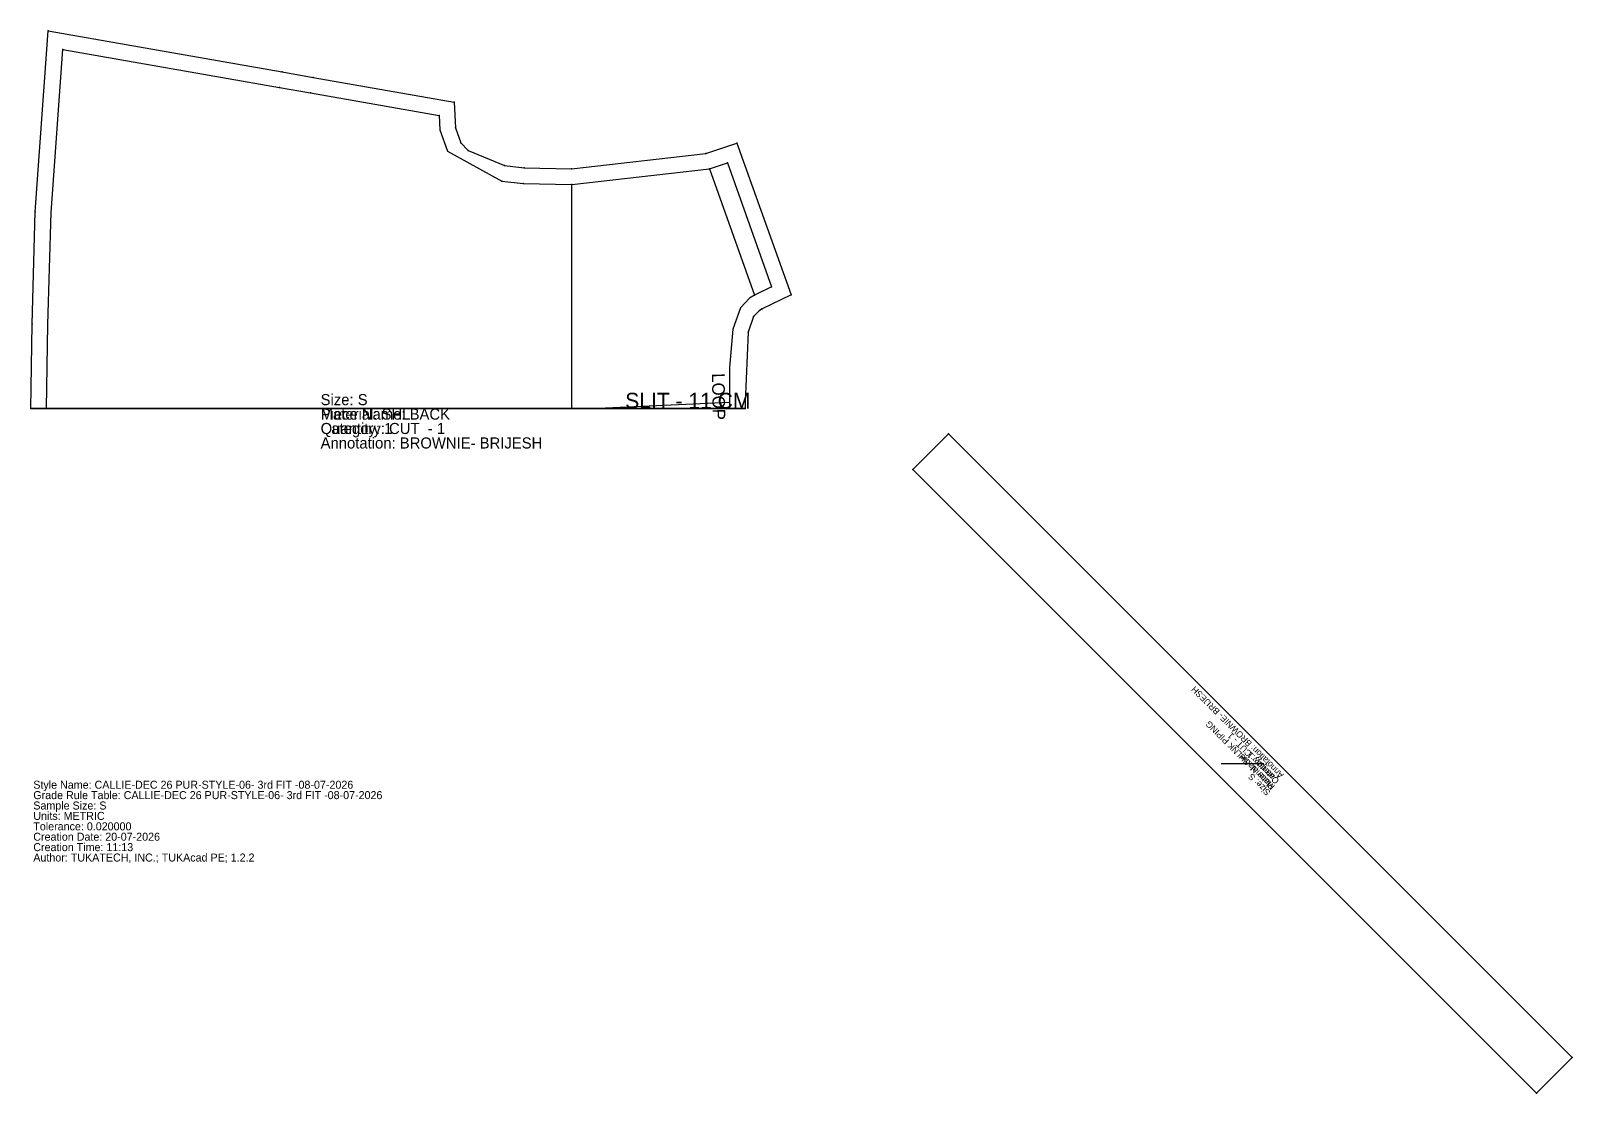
# Model space of a CAD drawing. Header units: metres. Extents: x -2 to 6011, y -242 to 601.
# Drawn here: x -2 to 1221, y -242 to 601 of the extents above; entities that cross this region are included whole.
import ezdxf

# ---------------------------------------------------------------- set-up
doc = ezdxf.new("R2010")
doc.units = ezdxf.units.M

# ---------------------------------------------------------------- blocks, each defined once
blk = doc.blocks.new('1')
at = {"layer": '1'}
blk.add_lwpolyline([(-2, 301.7), (-0.9, 368.7), (1.6, 457.8), (11.9, 601.5), (197.5, 568.9), (222.1, 564.5), (334.1, 544.8), (335, 524.6), (339.3, 512.7), (345.2, 506.4), (374, 494.6), (389.6, 492.8), (427, 492), (533.6, 504.1), (558.4, 512.4), (601.5, 392), (578.5, 380.9), (576.3, 379.5), (571.6, 374.8), (567.3, 362.3), (565, 306.7), (564.9, 301.7), (-2, 301.7)], dxfattribs=at)
at = {"layer": '11'}
blk.add_line((536.6, 491.9), (572.4, 391.8), dxfattribs=at)
at = {"layer": '14'}
blk.add_lwpolyline([(10.5, 301.7), (11.6, 368.5), (14.1, 457.2), (23.4, 586.8), (195.3, 556.5), (219.9, 552.2), (322.1, 534.2), (322.6, 522.9), (328.8, 505.9), (371.8, 482.2), (388.7, 480.3), (427.3, 479.5), (536.6, 491.9), (550.8, 496.7), (585.9, 398.3), (572.4, 391.8), (568.3, 389.2), (561.2, 381.6), (555.1, 364.6), (552.5, 334.4), (552.5, 306.8), (552.4, 301.7), (10.5, 301.7)], dxfattribs=at)
at = {"layer": '2'}
for p in [(11.9, 601.5), (23.4, 586.8), (197.5, 568.9), (222.1, 564.5), (195.3, 556.5), (219.9, 552.2), (334.1, 544.8), (322.1, 534.2), (533.6, 504.1), (558.4, 512.4), (374, 494.6), (389.6, 492.8), (427, 492), (536.6, 491.9), (536.6, 491.9), (550.8, 496.7), (371.8, 482.2), (388.7, 480.3), (427.3, 479.5), (427.3, 479.5), (572.4, 391.8), (572.4, 391.8), (585.9, 398.3), (601.5, 392), (578.5, 380.9), (552.5, 306.8), (552.5, 306.8), (565, 306.7), (-2, 301.7), (10.5, 301.7), (427.3, 301.7), (442.4, 301.7), (552.4, 301.7), (564.9, 301.7)]:
    blk.add_point(p, dxfattribs=at)
at = {"layer": '3'}
for p in [(335, 524.6), (339.3, 512.7), (345.2, 506.4), (374, 494.6), (389.6, 492.8), (427, 492), (1.6, 457.8), (576.3, 379.5), (-0.9, 368.7), (571.6, 374.8), (567.3, 362.3), (565, 306.7)]:
    blk.add_point(p, dxfattribs=at)
at = {"layer": '4'}
for p in [(197.5, 568.9, 4.8), (222.1, 564.5, 4.8), (195.3, 556.5, 4.8), (219.9, 552.2, 4.8), (533.6, 504.1, 4.8), (374, 494.6, 4.8), (389.6, 492.8, 4.8), (536.6, 491.9, 4.8), (371.8, 482.2, 4.8), (388.7, 480.3, 4.8)]:
    blk.add_point(p, dxfattribs=at)
at = {"layer": '6'}
blk.add_line((-2, 301.7), (564.9, 301.7), dxfattribs=at)
at = {"layer": '7'}
blk.add_line((118.9, 301.7), (444.1, 301.7), dxfattribs=at)
at = {"layer": '8'}
for p, q in [((427.3, 301.7), (427.3, 479.5)), ((442.4, 301.7), (552.5, 306.8))]:
    blk.add_line(p, q, dxfattribs=at)
at = {"layer": '1'}
for s, p in [('Size: S', (228, 304.4)), ('Piece Name: BACK', (228, 292.9)), ('Material: SHL', (228, 292.9)), ('Quantity: 1', (228, 281.5)), ('Category: CUT  - 1', (228, 281.5)), ('Annotation: BROWNIE- BRIJESH', (228, 270))]:
    blk.add_text(s, height=8.8, dxfattribs=at).set_placement(p)
at = {"layer": '8'}
blk.add_text('LOOP', height=10, rotation=271.0116, dxfattribs=at).set_placement((538.5, 329.7))
blk.add_text('SLIT - 11 CM', height=12.5, dxfattribs=at).set_placement((469.7, 301.7))
blk = doc.blocks.new('2')
at = {"layer": '1'}
blk.add_lwpolyline([(697.9, 253.3), (726.2, 281.6), (1221.2, -213.3), (1192.9, -241.6), (697.9, 253.3)], dxfattribs=at)
at = {"layer": '2'}
for p in [(726.2, 281.6), (697.9, 253.3), (1221.2, -213.3), (1192.9, -241.6)]:
    blk.add_point(p, dxfattribs=at)
at = {"layer": '7'}
blk.add_line((942.6, 20), (976.5, 20), dxfattribs=at)
at = {"layer": '1'}
for s, p in [('Annotation: BROWNIE- BRIJESH', (992.7, 11.2)), ('Piece Name: NK PIPING', (985.6, 2.1)), ('Category: CUT - 1', (989.1, 6.7)), ('Material: SHL', (985.6, 2.1)), ('Quantity: 1', (989.1, 6.7)), ('Size: S', (982.1, -2.5))]:
    blk.add_text(s, height=5, rotation=135, dxfattribs=at).set_placement(p)

msp = doc.modelspace()

# ---------------------------------------------------------------- block references
at = {"layer": '1'}
for name in ['1', '2']:
    msp.add_blockref(name, (0, 0), dxfattribs=at)

# ---------------------------------------------------------------- texts
for s, p in [('Style Name: CALLIE-DEC 26 PUR-STYLE-06- 3rd FIT -08-07-2026', (0, 0)), ('Sample Size: S', (0, -16.51)), ('Grade Rule Table: CALLIE-DEC 26 PUR-STYLE-06- 3rd FIT -08-07-2026', (0, -8.255)), ('Units: METRIC', (0, -24.765)), ('Tolerance: 0.020000', (0, -33.02)), ('Creation Date: 20-07-2026', (0, -41.275)), ('Creation Time: 11:13', (0, -49.53)), ('Author: TUKATECH, INC.; TUKAcad PE; 1.2.2', (0, -57.785))]:
    msp.add_text(s, height=6.35, dxfattribs=at).set_placement(p)

doc.saveas('drawing.dxf')
